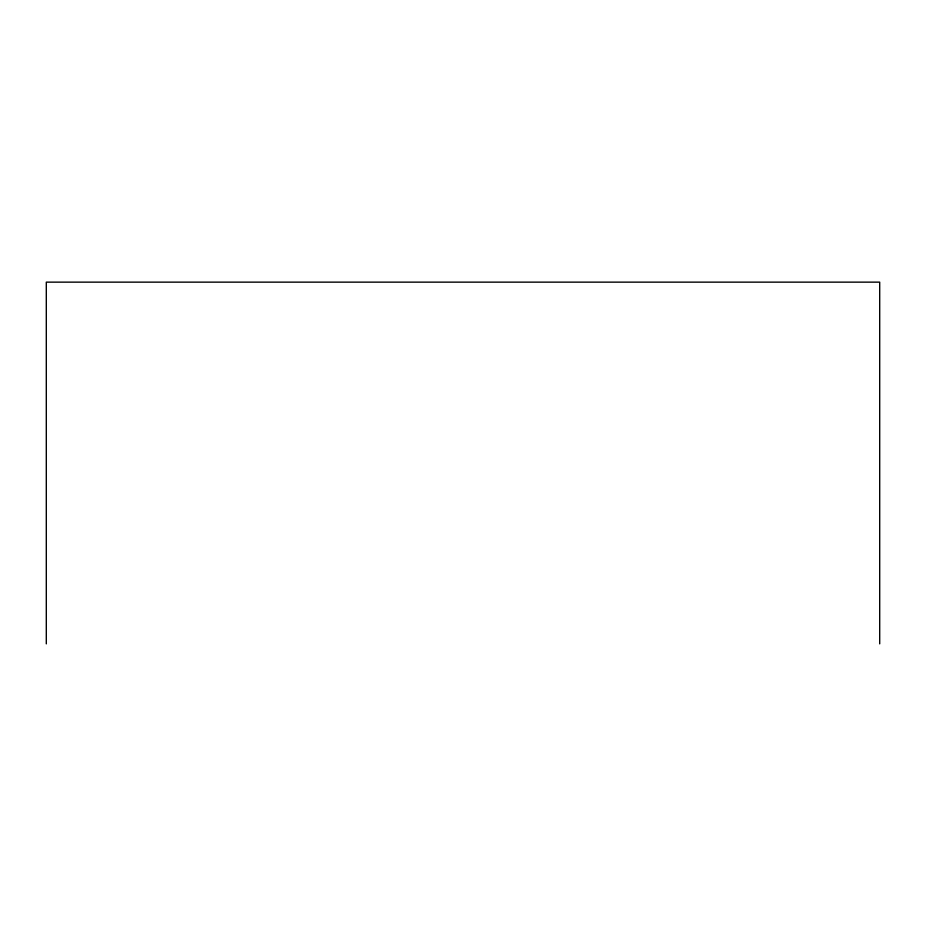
<?xml version="1.0" encoding="UTF-8"?>
<svg xmlns="http://www.w3.org/2000/svg" width="926" height="926" viewBox="0 0 926 926"><rect width="100%" height="100%" fill="white"/><g stroke="black" fill="none" stroke-linecap="round" stroke-linejoin="round"><path stroke-width="1.39" d="M879.7 643.859L879.7 282.141L46.3 282.141L46.3 643.859"/></g></svg>
